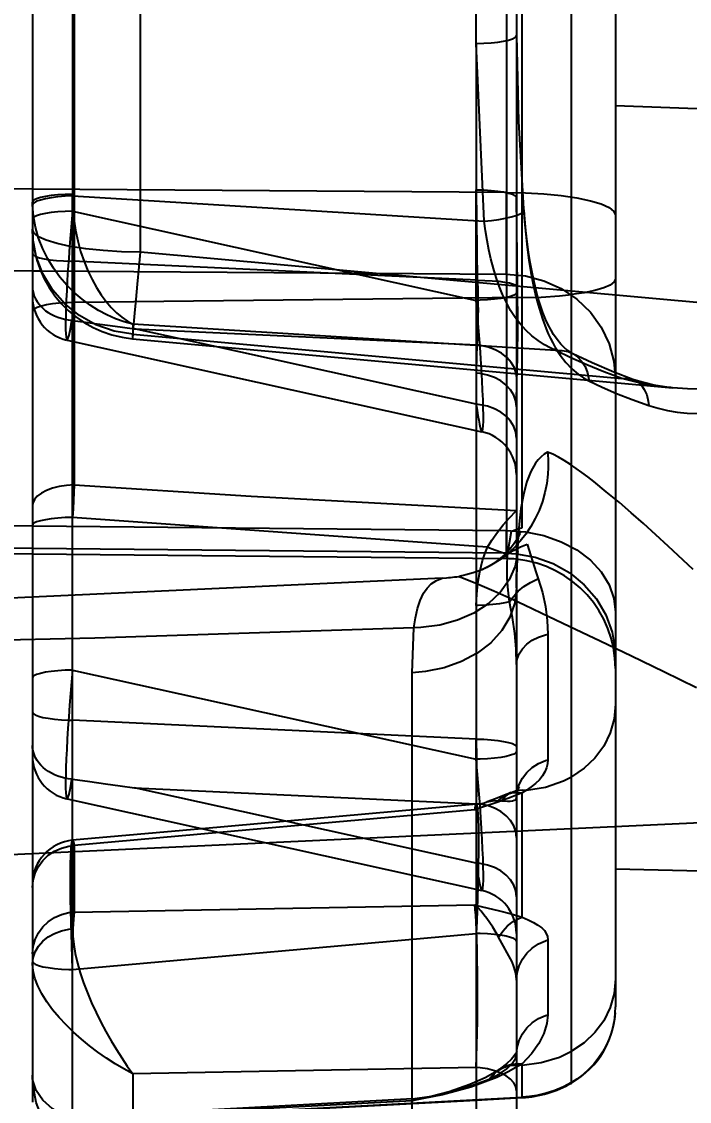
# Model space of a CAD drawing. Header units: millimetres. Extents: x 632 to 3922, y 1402 to 2001.
# Drawn here: x 3704.038 to 3707.085, y 1955.257 to 1960.187 of the extents above; entities that cross this region are included whole.
import ezdxf
from ezdxf.lldxf.tags import DXFTag

# ---------------------------------------------------------------- set-up
doc = ezdxf.new("R2010")
doc.units = ezdxf.units.MM
for name, color, linetype in [('7', 7, 'Continuous'), ('8', 8, 'Continuous'), ('DIM', 7, 'Continuous'), ('H1', 2, 'HIDDEN')]:
    doc.layers.add(name, color=color, linetype=linetype)
doc.styles.add('SY', font='romans.shx', dxfattribs={"width": 0.85, "height": 3, "bigfont": 'ghs.shx'})
tags = doc.linetypes.add('HIDDEN', pattern=[0.375, 0.25, -0.125]).pattern_tags.tags
tags[6:7] = [DXFTag(74, 4), DXFTag(75, 0), DXFTag(340, '0'), DXFTag(46, 1.0), DXFTag(50, 0.0), DXFTag(44, 0.0), DXFTag(45, 0.0)]
tags[4:5] = [DXFTag(74, 4), DXFTag(75, 0), DXFTag(340, '0'), DXFTag(46, 1.0), DXFTag(50, 0.0), DXFTag(44, 0.0), DXFTag(45, 0.0)]
doc.dimstyles.new('BaseStyle', dxfattribs={"dimtxt": 3, "dimasz": 2, "dimexe": 0.6, "dimexo": 0, "dimgap": 1, "dimtad": 1, "dimdsep": 46, "dimtxsty": 'SY', "dimcen": 0, "dimclrd": 3, "dimclre": 3, "dimclrt": 7, "dimaunit": 1, "dimazin": 0, "dimtfac": 1, "dimtmove": 0, "dimatfit": 3, "dimfxl": 1, "dimtolj": 1, "dimtzin": 0, "dimarcsym": 0})

# ---------------------------------------------------------------- blocks, each defined once
blk = doc.blocks.new('*D773')
at = {"layer": 'Defpoints', "color": 0}
for p in [(3690.8239, 1963.7284), (3669.8239, 1938.2284), (3736.3783, 1934.7284)]:
    blk.add_point(p, dxfattribs=at)
at = {"layer": 'DIM', "color": 3, "lineweight": -2}
for p, q in [((3673.8239, 1938.2284), (3664.8168, 1938.2284)), ((3677.8239, 1934.7284), (3673.8239, 1938.2284)), ((3736.3783, 1934.7284), (3677.8239, 1934.7284))]:
    blk.add_line(p, q, dxfattribs=at)
at = {"layer": 'DIM', "color": 7, "insert": (3666.8204, 1940.7284), "char_height": 3, "attachment_point": 5, "style": 'SY', "bg_fill": 3, "box_fill_scale": 1.1, "bg_fill_color": 256, "bg_fill_true_color": 13158600, "bg_fill_transparency": 0}
blk.add_mtext('\\A1;29', dxfattribs=at)
blk = doc.blocks.new('*D774')
at = {"layer": 'Defpoints', "color": 0}
for p in [(3690.8239, 1963.7284), (3669.8239, 1947.7284), (3751.5876, 1947.7284)]:
    blk.add_point(p, dxfattribs=at)
at = {"layer": 'DIM', "color": 3, "lineweight": -2}
blk.add_line((3751.5876, 1947.7284), (3665.0596, 1947.7284), dxfattribs=at)
at = {"layer": 'DIM', "color": 7, "insert": (3666.9418, 1950.2284), "char_height": 3, "attachment_point": 5, "style": 'SY', "bg_fill": 3, "box_fill_scale": 1.1, "bg_fill_color": 256, "bg_fill_true_color": 13158600, "bg_fill_transparency": 0}
blk.add_mtext('\\A1;16', dxfattribs=at)

msp = doc.modelspace()

# ---------------------------------------------------------------- linework, layer by layer
at = {"layer": '7'}
for p, q in [((3704.0875, 1964.9483), (3704.0875, 1959.2392)), ((3704.0875, 1959.2392), (3704.0875, 1959.1288)), ((3704.0875, 1958.9294), (3704.0875, 1958.9291)), ((3704.0875, 1958.9291), (3704.0875, 1957.56)), ((3704.245, 1958.733), (3706.1388, 1958.3147)), ((3704.5441, 1958.7393), (3707.0081, 1958.5156)), ((3706.2963, 1958.4282), (3706.2963, 1957.8208)), ((3695.1469, 1957.8448), (3704.0875, 1957.7566)), ((3705.9573, 1957.6468), (3703.2843, 1957.5226))]:
    msp.add_line(p, q, dxfattribs=at)
for points in [[(3704.0875, 1959.1288, 0), (3704.0875, 1959.0874, 0), (3704.0875, 1959.0479, 0), (3704.0875, 1959.0111, 0), (3704.0875, 1958.9778, 0)], [(3704.0875, 1958.9778, 0), (3704.0876, 1958.9734, 0), (3704.088, 1958.9663, 0), (3704.0889, 1958.9591, 0), (3704.0916, 1958.9465, 0), (3704.0957, 1958.934, 0), (3704.1012, 1958.9215, 0), (3704.1081, 1958.9093, 0), (3704.116, 1958.8981, 0), (3704.1251, 1958.8873, 0), (3704.1357, 1958.8769, 0), (3704.1474, 1958.8672, 0), (3704.1597, 1958.8586, 0), (3704.1729, 1958.8508, 0), (3704.1873, 1958.8437, 0), (3704.2025, 1958.8375, 0), (3704.2178, 1958.8325, 0), (3704.2336, 1958.8285, 0), (3704.2502, 1958.8255, 0), (3704.2673, 1958.8235, 0)], [(3704.0875, 1958.9778, 0), (3704.0875, 1958.9558, 0), (3704.0875, 1958.94, 0), (3704.0875, 1958.9311, 0), (3704.0875, 1958.9294, 0)], [(3704.2673, 1958.8235, 0), (3704.2688, 1958.8234, 0), (3704.2704, 1958.8232, 0)], [(3704.2704, 1958.8232, 0), (3704.319, 1958.8164, 0)], [(3706.2963, 1958.4282, 0), (3706.2983, 1958.5605, 0)], [(3706.4384, 1958.2217, 0), (3706.4392, 1958.2134, 0), (3706.441, 1958.1828, 0), (3706.4411, 1958.1521, 0), (3706.4395, 1958.1214, 0), (3706.4344, 1958.079, 0), (3706.426, 1958.037, 0), (3706.4144, 1957.9958, 0), (3706.3997, 1957.9558, 0), (3706.3823, 1957.918, 0), (3706.362, 1957.8816, 0), (3706.339, 1957.847, 0), (3706.3135, 1957.8146, 0), (3706.2859, 1957.7849, 0), (3706.256, 1957.7575, 0), (3706.2242, 1957.7329, 0), (3706.1907, 1957.7112, 0), (3706.1608, 1957.6951, 0), (3706.1389, 1957.6849, 0)], [(3706.315, 1957.8594, 0), (3706.3147, 1957.8584, 0), (3706.3136, 1957.8551, 0), (3706.3112, 1957.8491, 0), (3706.3081, 1957.8421, 0), (3706.3037, 1957.833, 0), (3706.2952, 1957.8178, 0), (3706.2831, 1957.7996, 0), (3706.2665, 1957.7782, 0), (3706.2439, 1957.7543, 0), (3706.2145, 1957.7291, 0), (3706.1783, 1957.7047, 0), (3706.1449, 1957.6875, 0)], [(3705.9573, 1957.6468, 0), (3705.9762, 1957.6479, 0), (3705.9857, 1957.6487, 0), (3705.9951, 1957.6495, 0), (3706.0047, 1957.6505, 0), (3706.0142, 1957.6516, 0), (3706.0237, 1957.6529, 0), (3706.033, 1957.6543, 0)], [(3706.1389, 1957.6849, 0), (3706.1299, 1957.6812, 0), (3706.0981, 1957.6698, 0), (3706.0658, 1957.6608, 0), (3706.033, 1957.6543, 0)], [(3706.1449, 1957.6875, 0), (3706.139, 1957.6849, 0)]]:
    msp.add_polyline3d(points, dxfattribs=at)
for centre, radius, start, end in [((3704.5895, 1959.2392), 0.502, 180, 264.8131), ((3704.2883, 1958.9291), 0.2008, 180, 257.538), ((3706.0955, 1958.1187), 0.2008, 0, 77.5595)]:
    msp.add_arc(centre, radius, start, end, dxfattribs=at)
at = {"layer": '8'}
for p, q in [((3704.5807, 1959.1349), (3704.5807, 1964.8439)), ((3704.0875, 1959.4221), (3695.1475, 1959.4824)), ((3707.3598, 1958.8826), (3704.5807, 1959.1349)), ((3695.1475, 1959.1093), (3704.0875, 1959.049)), ((3704.2708, 1957.5685), (3704.2708, 1958.7273)), ((3706.113, 1958.44), (3704.907, 1958.7063)), ((3706.113, 1958.5821), (3706.113, 1958.44)), ((3706.113, 1958.3204), (3706.113, 1957.6844)), ((3704.0875, 1957.7812), (3695.1475, 1957.8693)), ((3707.4658, 1956.5451), (3703.2843, 1956.3508))]:
    msp.add_line(p, q, dxfattribs=at)
for points in [[(3704.5807, 1959.1349, 0), (3704.4937, 1959.1368, 0), (3704.4096, 1959.1418, 0), (3704.3309, 1959.1498, 0), (3704.2601, 1959.1605, 0), (3704.1994, 1959.1735, 0), (3704.1504, 1959.1886, 0), (3704.1148, 1959.2053, 0), (3704.0937, 1959.2229, 0), (3704.0875, 1959.2392, 0)], [(3704.0875, 1959.1288, 0), (3704.0905, 1959.1226, 0), (3704.0996, 1959.1165, 0), (3704.1031, 1959.1149, 0)], [(3704.5441, 1958.7393, 0), (3704.5449, 1958.7469, 0), (3704.5471, 1958.7694, 0), (3704.5505, 1958.8062, 0), (3704.5552, 1958.8562, 0), (3704.5609, 1958.9178, 0), (3704.5674, 1958.9892, 0), (3704.5746, 1959.0682, 0), (3704.5807, 1959.1349, 0)], [(3704.2704, 1958.8232, 0), (3704.27, 1958.852, 0)], [(3704.245, 1958.733, 0), (3704.2493, 1958.7383, 0), (3704.2546, 1958.7555, 0), (3704.2606, 1958.7842, 0), (3704.2673, 1958.8235, 0)], [(3706.113, 1958.5969, 0), (3706.113, 1958.5821, 0)], [(3706.2963, 1958.4282, 0), (3706.2932, 1958.455, 0), (3706.2842, 1958.481, 0), (3706.2694, 1958.5055, 0), (3706.2493, 1958.5275, 0), (3706.2246, 1958.5466, 0), (3706.1959, 1958.562, 0), (3706.1642, 1958.5734, 0), (3706.1304, 1958.5804, 0), (3706.113, 1958.5821, 0)], [(3706.2983, 1958.5605, 0), (3706.2956, 1958.5803, 0)], [(3706.2983, 1958.5605, 0), (3706.2984, 1958.5624, 0), (3706.2989, 1958.5796, 0)], [(3706.6263, 1958.5503, 0), (3706.6266, 1958.5465, 0)], [(3706.6266, 1958.5465, 0), (3706.6876, 1958.518, 0), (3706.7534, 1958.4899, 0), (3706.8244, 1958.4621, 0), (3706.9, 1958.435, 0)], [(3706.8647, 1958.5286, 0), (3706.8794, 1958.508, 0), (3706.8905, 1958.4831, 0), (3706.8976, 1958.4545, 0), (3706.9, 1958.435, 0)], [(3707.1795, 1958.5091, 0), (3707.077, 1958.5109, 0), (3707.008, 1958.5156, 0)], [(3706.2963, 1958.286, 0), (3706.2932, 1958.3128, 0), (3706.2842, 1958.3389, 0), (3706.2694, 1958.3633, 0), (3706.2493, 1958.3854, 0), (3706.2246, 1958.4044, 0), (3706.1959, 1958.4199, 0), (3706.1642, 1958.4312, 0), (3706.1304, 1958.4382, 0), (3706.113, 1958.44, 0)], [(3706.113, 1958.44, 0), (3706.1168, 1958.4128, 0), (3706.1206, 1958.3885, 0), (3706.1242, 1958.3672, 0), (3706.1276, 1958.3493, 0), (3706.1308, 1958.3348, 0), (3706.1337, 1958.3241, 0), (3706.1364, 1958.3173, 0), (3706.1388, 1958.3147, 0)], [(3706.9, 1958.435, 0), (3706.9424, 1958.4219, 0), (3706.9857, 1958.4117, 0), (3707.0302, 1958.404, 0), (3707.0753, 1958.3988, 0), (3707.1694, 1958.3957, 0)], [(3706.4384, 1958.2217, 0), (3706.4228, 1958.2119, 0), (3706.4084, 1958.2002, 0), (3706.3951, 1958.1864, 0), (3706.3829, 1958.1706, 0), (3706.3612, 1958.1326, 0), (3706.3434, 1958.0868, 0), (3706.342, 1958.0824, 0), (3706.3277, 1958.0267, 0), (3706.3167, 1957.9636, 0), (3706.3085, 1957.8924, 0), (3706.3039, 1957.8345, 0)], [(3707.1025, 1957.6856, 0), (3706.989, 1957.7923, 0), (3706.932, 1957.8447, 0), (3706.8758, 1957.8953, 0), (3706.8201, 1957.9444, 0), (3706.766, 1957.9911, 0), (3706.7064, 1958.041, 0), (3706.6492, 1958.0869, 0), (3706.6213, 1958.1085, 0), (3706.5943, 1958.1287, 0), (3706.5681, 1958.1475, 0), (3706.543, 1958.1646, 0), (3706.5144, 1958.1829, 0), (3706.4874, 1958.1987, 0), (3706.462, 1958.2117, 0), (3706.4384, 1958.2217, 0)], [(3706.033, 1957.6543, 0), (3706.0426, 1957.6508, 0), (3706.0847, 1957.6346, 0), (3706.1295, 1957.6161, 0), (3706.1932, 1957.5883, 0), (3706.2611, 1957.5574, 0), (3706.3331, 1957.5238, 0), (3706.4083, 1957.4883, 0), (3706.54, 1957.4255, 0), (3706.6777, 1957.3597, 0), (3706.8213, 1957.291, 0), (3706.9681, 1957.2204, 0), (3707.1181, 1957.1472, 0)]]:
    msp.add_polyline3d(points, dxfattribs=at)
at = {"layer": 'H1'}
for p, q in [((3706.113, 1960.0876), (3706.113, 1968.1971)), ((3706.2963, 1968.233), (3706.2963, 1960.1235)), ((3704.2708, 1968.0573), (3704.2708, 1959.3993)), ((3706.7481, 1962.8946), (3706.7481, 1959.0132)), ((3704.2778, 1962.8467), (3704.2778, 1958.9047)), ((3706.5473, 1958.9409), (3706.5473, 1962.8223)), ((3706.2505, 1962.8098), (3706.2505, 1959.4075)), ((3706.3226, 1959.4371), (3706.3226, 1962.8085)), ((3706.2963, 1960.1235), (3706.2963, 1959.384)), ((3706.113, 1960.0876), (3706.113, 1959.4199)), ((3706.7481, 1959.8047), (3736.3783, 1958.6507)), ((3706.2505, 1959.4075), (3704.0875, 1959.4221)), ((3706.113, 1958.9146), (3706.113, 1959.4199)), ((3706.3226, 1958.927), (3706.3226, 1959.4371)), ((3704.2708, 1959.0929), (3704.2708, 1959.3993)), ((3704.2709, 1959.3917), (3706.1486, 1959.2758)), ((3706.2505, 1959.0345), (3706.2505, 1959.4075)), ((3706.2963, 1959.384), (3706.2963, 1958.9505)), ((3704.2708, 1959.3215), (3706.113, 1958.9146)), ((3706.1176, 1959.0061), (3704.2708, 1959.0929)), ((3704.2708, 1958.8514), (3704.2708, 1959.0929)), ((3704.0875, 1959.049), (3704.125, 1959.0488)), ((3704.125, 1959.0488), (3706.2505, 1959.0345)), ((3706.2505, 1959.0345), (3706.2505, 1958.5844)), ((3706.7481, 1959.0132), (3706.7481, 1957.0705)), ((3706.3226, 1958.927), (3704.2778, 1958.9047)), ((3706.3226, 1957.8765), (3706.3226, 1958.927)), ((3706.5473, 1956.7398), (3706.5473, 1958.9409)), ((3704.2778, 1958.9047), (3704.2778, 1958.072)), ((3706.113, 1958.9146), (3706.113, 1958.5969)), ((3704.2708, 1958.7273), (3704.2708, 1958.8514)), ((3704.5457, 1958.8052), (3704.5457, 1958.7595)), ((3706.4763, 1958.6861), (3704.5457, 1958.8052)), ((3704.5531, 1958.7845), (3706.1152, 1958.7111)), ((3704.907, 1958.7063), (3704.5531, 1958.7845)), ((3704.5457, 1958.7595), (3706.777, 1958.557)), ((3706.113, 1958.5969), (3706.113, 1958.5821)), ((3706.2505, 1958.5844), (3706.2505, 1958.2463)), ((3706.113, 1958.44), (3706.113, 1958.3204)), ((3706.2505, 1958.2463), (3706.2505, 1957.7599)), ((3695.1475, 1957.9737), (3704.0875, 1957.8856)), ((3704.0875, 1957.8856), (3706.2505, 1957.8643)), ((3706.2963, 1957.8208), (3706.2963, 1957.6)), ((3706.2505, 1957.7599), (3704.0875, 1957.7812)), ((3704.0875, 1957.7566), (3706.251, 1957.7353)), ((3706.113, 1957.6844), (3706.113, 1956.9114)), ((3706.2963, 1957.6), (3706.2963, 1953.6397)), ((3704.0875, 1957.56), (3704.0875, 1957.0339)), ((3704.2708, 1956.998), (3704.2708, 1957.5685)), ((3706.4397, 1957.3903), (3706.4397, 1956.8165)), ((3704.2708, 1957.2266), (3706.113, 1956.8197)), ((3705.8206, 1953.2538), (3705.8206, 1957.2142)), ((3706.7481, 1957.0705), (3706.7481, 1955.8167)), ((3706.113, 1956.9114), (3704.2708, 1956.998)), ((3704.2708, 1956.6324), (3704.2708, 1956.998)), ((3706.113, 1956.8197), (3706.113, 1956.9114)), ((3704.0875, 1956.8345), (3704.0875, 1956.8342)), ((3704.0875, 1956.8342), (3704.0875, 1955.2542)), ((3706.113, 1956.8197), (3706.113, 1956.6163)), ((3706.5473, 1955.4859), (3706.5473, 1956.7398)), ((3704.5531, 1956.6896), (3706.113, 1956.6163)), ((3706.113, 1956.3451), (3704.5531, 1956.6896)), ((3706.3226, 1956.0987), (3706.3226, 1956.6658)), ((3704.245, 1956.6381), (3706.1388, 1956.2198)), ((3704.2708, 1955.2183), (3704.2708, 1956.6324)), ((3706.1133, 1956.6139), (3704.861, 1956.5021)), ((3706.113, 1956.6163), (3706.113, 1956.3451)), ((3706.106, 1956.5884), (3704.9412, 1956.4843)), ((3704.861, 1956.5021), (3704.2704, 1956.4493)), ((3704.9412, 1956.4843), (3704.2778, 1956.4251)), ((3704.2778, 1956.4251), (3704.2778, 1956.1216)), ((3706.113, 1956.3451), (3706.113, 1956.2255)), ((3736.3783, 1955.6259), (3706.7481, 1956.3172)), ((3706.113, 1956.2255), (3706.113, 1954.8165)), ((3704.2778, 1956.1216), (3706.106, 1956.1543)), ((3704.2708, 1955.8595), (3706.113, 1956.024)), ((3706.4397, 1955.9942), (3706.4397, 1955.653)), ((3706.7481, 1955.8167), (3706.7481, 1955.6887)), ((3706.5473, 1955.3409), (3706.5473, 1955.4859)), ((3706.3226, 1955.4226), (3706.3226, 1955.4291)), ((3706.113, 1955.4114), (3704.5457, 1955.3834)), ((3704.5457, 1955.3834), (3704.5457, 1955.11)), ((3706.3226, 1955.4226), (3706.3121, 1955.4221)), ((3706.3226, 1955.2744), (3706.3226, 1955.4226)), ((3704.5457, 1955.1812), (3706.113, 1955.2634)), ((3706.113, 1955.2634), (3706.3226, 1955.2744))]:
    msp.add_line(p, q, dxfattribs=at)
for points in [[(3706.113, 1960.0876, 0), (3706.1475, 1960.0887, 0), (3706.1804, 1960.0908, 0), (3706.2107, 1960.0939, 0), (3706.2375, 1960.098, 0), (3706.26, 1960.1028, 0), (3706.2775, 1960.1082, 0), (3706.2894, 1960.1141, 0), (3706.2955, 1960.1203, 0), (3706.2963, 1960.1235, 0)], [(3706.2963, 1960.1235, 0), (3706.3055, 1959.7319, 0), (3706.3287, 1959.3322, 0)], [(3706.1486, 1959.2758, 0), (3706.113, 1960.0876, 0)], [(3706.113, 1959.4199, 0), (3706.1475, 1959.4188, 0), (3706.1804, 1959.4167, 0), (3706.2107, 1959.4135, 0), (3706.2375, 1959.4095, 0), (3706.26, 1959.4047, 0), (3706.2775, 1959.3993, 0), (3706.2894, 1959.3933, 0), (3706.2955, 1959.3872, 0), (3706.2963, 1959.384, 0)], [(3706.113, 1959.4199, 0), (3706.1176, 1959.0061, 0)], [(3704.2708, 1959.3993, 0), (3704.2363, 1959.3982, 0), (3704.2034, 1959.396, 0), (3704.1731, 1959.3929, 0), (3704.1463, 1959.3889, 0), (3704.1238, 1959.3841, 0), (3704.1063, 1959.3786, 0), (3704.0943, 1959.3727, 0), (3704.0883, 1959.3665, 0), (3704.0875, 1959.3634, 0)], [(3704.2709, 1959.3917, 0), (3704.2364, 1959.3897, 0), (3704.2035, 1959.3867, 0), (3704.1732, 1959.3828, 0), (3704.1464, 1959.378, 0), (3704.124, 1959.3726, 0), (3704.1065, 1959.3667, 0), (3704.0945, 1959.3604, 0), (3704.0884, 1959.354, 0), (3704.0877, 1959.3509, 0)], [(3704.2708, 1959.3993, 0), (3704.2709, 1959.3917, 0)], [(3704.2709, 1959.3917, 0), (3704.2718, 1959.3395, 0), (3704.2761, 1959.2872, 0), (3704.2836, 1959.2357, 0), (3704.2941, 1959.1856, 0), (3704.3072, 1959.1375, 0), (3704.3227, 1959.0919, 0), (3704.3401, 1959.0491, 0), (3704.3592, 1959.0093, 0), (3704.3797, 1958.9727, 0), (3704.4013, 1958.9393, 0), (3704.4238, 1958.9091, 0), (3704.4472, 1958.8821, 0), (3704.4711, 1958.8582, 0), (3704.4956, 1958.8375, 0), (3704.5205, 1958.8198, 0), (3704.5457, 1958.8052, 0)], [(3706.2505, 1959.4075, 0), (3706.3376, 1959.4058, 0), (3706.4219, 1959.4009, 0), (3706.5009, 1959.3931, 0), (3706.5721, 1959.3825, 0), (3706.6334, 1959.3695, 0), (3706.683, 1959.3545, 0), (3706.7193, 1959.338, 0), (3706.7412, 1959.3204, 0), (3706.7481, 1959.3031, 0)], [(3706.2505, 1959.4075, 0), (3706.2508, 1959.3443, 0), (3706.251, 1959.284, 0), (3706.2511, 1959.2275, 0), (3706.2511, 1959.176, 0), (3706.2511, 1959.1301, 0), (3706.251, 1959.0909, 0), (3706.2508, 1959.0588, 0), (3706.2505, 1959.0345, 0)], [(3706.3005, 1958.9763, 0), (3706.2963, 1959.384, 0)], [(3704.0877, 1959.3509, 0), (3704.0875, 1959.3634, 0)], [(3704.2708, 1959.3215, 0), (3704.2363, 1959.3204, 0), (3704.2034, 1959.3183, 0), (3704.1731, 1959.3152, 0), (3704.1463, 1959.3111, 0), (3704.1238, 1959.3063, 0), (3704.1063, 1959.3009, 0), (3704.0943, 1959.295, 0), (3704.0883, 1959.2888, 0), (3704.0875, 1959.2856, 0)], [(3704.5457, 1958.8052, 0), (3704.5057, 1958.8165, 0), (3704.466, 1958.8309, 0), (3704.4268, 1958.8483, 0), (3704.3883, 1958.8689, 0), (3704.3505, 1958.8928, 0), (3704.3138, 1958.9198, 0), (3704.2784, 1958.9502, 0), (3704.2447, 1958.9838, 0), (3704.2129, 1959.0208, 0), (3704.1836, 1959.0609, 0), (3704.1572, 1959.1041, 0), (3704.1343, 1959.15, 0), (3704.1155, 1959.1982, 0), (3704.1011, 1959.2482, 0), (3704.0917, 1959.2994, 0), (3704.0877, 1959.3509, 0)], [(3704.2708, 1959.3215, 0), (3704.2659, 1959.2681, 0), (3704.2613, 1959.2143, 0), (3704.257, 1959.1606, 0), (3704.253, 1959.1076, 0), (3704.2495, 1959.0561, 0), (3704.2463, 1959.0065, 0), (3704.2437, 1958.9594, 0), (3704.2416, 1958.9156, 0), (3704.24, 1958.8754, 0), (3704.239, 1958.8395, 0), (3704.2385, 1958.8082, 0), (3704.2387, 1958.782, 0), (3704.2394, 1958.7612, 0), (3704.2407, 1958.746, 0), (3704.2426, 1958.7366, 0), (3704.245, 1958.733, 0)], [(3706.1486, 1959.2758, 0), (3706.183, 1959.2795, 0), (3706.2158, 1959.2841, 0), (3706.246, 1959.2895, 0), (3706.2727, 1959.2956, 0), (3706.2952, 1959.3022, 0), (3706.3126, 1959.3091, 0), (3706.3245, 1959.3161, 0), (3706.3306, 1959.323, 0), (3706.3313, 1959.3267, 0)], [(3706.3287, 1959.3322, 0), (3706.3331, 1959.2748, 0), (3706.3385, 1959.2165, 0), (3706.3452, 1959.1569, 0), (3706.3533, 1959.097, 0), (3706.3623, 1959.0414, 0), (3706.3728, 1958.9864, 0), (3706.3852, 1958.9316, 0), (3706.3921, 1958.9048, 0), (3706.3995, 1958.8784, 0), (3706.4149, 1958.8304, 0), (3706.4321, 1958.7846, 0), (3706.4416, 1958.7623, 0), (3706.4516, 1958.7407, 0), (3706.4622, 1958.7199, 0), (3706.4733, 1958.7, 0), (3706.4963, 1958.6637, 0), (3706.5213, 1958.6311, 0), (3706.5486, 1958.6019, 0), (3706.5778, 1958.5769, 0), (3706.6017, 1958.5603, 0), (3706.6266, 1958.5465, 0)], [(3706.3313, 1959.3267, 0), (3706.3287, 1959.3322, 0)], [(3706.5512, 1958.6726, 0), (3706.5493, 1958.6735, 0), (3706.5295, 1958.6862, 0), (3706.5133, 1958.6997, 0), (3706.4982, 1958.715, 0), (3706.4817, 1958.7351, 0), (3706.4659, 1958.7581, 0), (3706.454, 1958.7781, 0), (3706.4414, 1958.8024, 0), (3706.4293, 1958.8286, 0), (3706.4172, 1958.8586, 0), (3706.4055, 1958.8917, 0), (3706.3956, 1958.9236, 0), (3706.3857, 1958.9597, 0), (3706.3764, 1958.9987, 0), (3706.3674, 1959.0415, 0), (3706.3592, 1959.0869, 0), (3706.3519, 1959.1339, 0), (3706.3455, 1959.1819, 0), (3706.3397, 1959.2328, 0), (3706.3347, 1959.2853, 0), (3706.3313, 1959.3267, 0)], [(3706.4763, 1958.6861, 0), (3706.45, 1958.6978, 0), (3706.4245, 1958.7114, 0), (3706.3948, 1958.7305, 0), (3706.3663, 1958.7527, 0), (3706.3388, 1958.7785, 0), (3706.3128, 1958.8075, 0), (3706.2906, 1958.8368, 0), (3706.2698, 1958.8689, 0), (3706.2504, 1958.9041, 0), (3706.2325, 1958.9419, 0), (3706.2173, 1958.9794, 0), (3706.2036, 1959.0189, 0), (3706.191, 1959.0606, 0), (3706.1799, 1959.1037, 0), (3706.1706, 1959.1457, 0), (3706.1623, 1959.1884, 0), (3706.155, 1959.2321, 0), (3706.1486, 1959.2758, 0)], [(3704.5457, 1958.7595, 0), (3704.4596, 1958.7741, 0), (3704.3773, 1958.8028, 0), (3704.3016, 1958.8448, 0), (3704.2345, 1958.8987, 0), (3704.1783, 1958.963, 0), (3704.1345, 1959.0357, 0), (3704.1046, 1959.1146, 0), (3704.0894, 1959.1973, 0), (3704.0875, 1959.2392, 0)], [(3704.1031, 1959.1149, 0), (3704.1194, 1959.1093, 0), (3704.1409, 1959.1044, 0), (3704.1668, 1959.1001, 0), (3704.1964, 1959.0968, 0), (3704.2288, 1959.0944, 0), (3704.263, 1959.0931, 0), (3704.2708, 1959.0929, 0)], [(3704.27, 1958.852, 0), (3704.2697, 1958.9057, 0), (3704.2697, 1958.9645, 0), (3704.2701, 1959.0273, 0), (3704.2708, 1959.0929, 0)], [(3706.2505, 1959.0345, 0), (3706.3376, 1959.0265, 0), (3706.4219, 1959.0042, 0), (3706.5009, 1958.9684, 0), (3706.5721, 1958.9201, 0), (3706.6334, 1958.8607, 0), (3706.683, 1958.7921, 0), (3706.7193, 1958.7164, 0), (3706.7412, 1958.6358, 0), (3706.7481, 1958.557, 0)], [(3706.1176, 1959.0061, 0), (3706.1178, 1959.002, 0), (3706.1193, 1958.9617, 0), (3706.1202, 1958.9223, 0), (3706.1206, 1958.8959, 0), (3706.1208, 1958.8702, 0), (3706.1206, 1958.8452, 0), (3706.1202, 1958.8206, 0), (3706.1196, 1958.7968, 0), (3706.1187, 1958.7741, 0), (3706.1176, 1958.7519, 0), (3706.1165, 1958.7308, 0), (3706.1152, 1958.7111, 0)], [(3706.1176, 1959.0061, 0), (3706.1521, 1959.0057, 0), (3706.185, 1959.0042, 0), (3706.2153, 1959.0017, 0), (3706.2421, 1958.9982, 0), (3706.2646, 1958.9938, 0), (3706.2821, 1958.9888, 0), (3706.2941, 1958.9832, 0), (3706.3001, 1958.9772, 0), (3706.3005, 1958.9763, 0)], [(3706.2989, 1958.5796, 0), (3706.2996, 1958.6043, 0), (3706.3007, 1958.6497, 0), (3706.3016, 1958.6991, 0), (3706.3022, 1958.7516, 0), (3706.3024, 1958.8043, 0), (3706.3021, 1958.8593, 0), (3706.3015, 1958.9169, 0), (3706.3005, 1958.9763, 0)], [(3706.7481, 1959.0132, 0), (3706.742, 1958.9987, 0), (3706.7239, 1958.9846, 0), (3706.6943, 1958.9714, 0), (3706.6541, 1958.9595, 0), (3706.6046, 1958.9492, 0), (3706.5473, 1958.9409, 0)], [(3706.2963, 1958.9505, 0), (3706.2932, 1958.9443, 0), (3706.2842, 1958.9382, 0), (3706.2694, 1958.9325, 0), (3706.2493, 1958.9274, 0), (3706.2246, 1958.9229, 0), (3706.1959, 1958.9193, 0), (3706.1642, 1958.9167, 0), (3706.1304, 1958.915, 0), (3706.113, 1958.9146, 0)], [(3706.2963, 1958.9505, 0), (3706.2963, 1958.8579, 0), (3706.2963, 1958.7643, 0), (3706.2963, 1958.6712, 0), (3706.2963, 1958.5802, 0)], [(3706.3226, 1958.927, 0), (3706.4092, 1958.9296, 0), (3706.4924, 1958.9352, 0), (3706.5473, 1958.9409, 0)], [(3704.2778, 1958.9047, 0), (3704.2431, 1958.9037, 0), (3704.2098, 1958.9015, 0), (3704.1789, 1958.8981, 0), (3704.1513, 1958.8936, 0), (3704.1279, 1958.8882, 0), (3704.1094, 1958.882, 0), (3704.0963, 1958.8753, 0), (3704.089, 1958.8681, 0), (3704.0875, 1958.8631, 0)], [(3706.1388, 1958.3147, 0), (3706.1412, 1958.3173, 0), (3706.1431, 1958.3261, 0), (3706.1444, 1958.3413, 0), (3706.1451, 1958.3626, 0), (3706.1452, 1958.39, 0), (3706.1447, 1958.4229, 0), (3706.1436, 1958.4608, 0), (3706.1419, 1958.503, 0), (3706.1396, 1958.549, 0), (3706.1369, 1958.5979, 0), (3706.1337, 1958.649, 0), (3706.1301, 1958.7015, 0), (3706.1262, 1958.755, 0), (3706.122, 1958.8087, 0), (3706.1176, 1958.862, 0), (3706.113, 1958.9146, 0)], [(3704.319, 1958.8164, 0), (3704.3826, 1958.8076, 0), (3704.4417, 1958.7995, 0), (3704.4981, 1958.7919, 0), (3704.5531, 1958.7845, 0)], [(3704.5457, 1958.7595, 0), (3704.5443, 1958.7424, 0), (3704.5441, 1958.7393, 0)], [(3706.1152, 1958.7111, 0), (3706.113, 1958.5969, 0)], [(3706.2956, 1958.5803, 0), (3706.2868, 1958.6065, 0), (3706.2722, 1958.6312, 0), (3706.2524, 1958.6537, 0), (3706.2278, 1958.6733, 0), (3706.1992, 1958.6893, 0), (3706.1676, 1958.7013, 0), (3706.1339, 1958.7089, 0), (3706.1152, 1958.7111, 0)], [(3706.4763, 1958.6861, 0), (3706.5051, 1958.6862, 0), (3706.5325, 1958.6804, 0), (3706.5513, 1958.6725, 0)], [(3706.777, 1958.557, 0), (3706.6951, 1958.5879, 0), (3706.6176, 1958.6197, 0), (3706.5445, 1958.6525, 0), (3706.4763, 1958.6861, 0)], [(3706.828, 1958.5539, 0), (3706.7413, 1958.5867, 0), (3706.6416, 1958.6289, 0), (3706.5542, 1958.671, 0), (3706.5511, 1958.6726, 0)], [(3706.5513, 1958.6725, 0), (3706.5743, 1958.6571, 0), (3706.5938, 1958.6368, 0), (3706.6092, 1958.6121, 0), (3706.6201, 1958.5839, 0), (3706.626, 1958.5529, 0), (3706.6263, 1958.5503, 0)], [(3706.2963, 1958.5802, 0), (3706.2963, 1958.5019, 0), (3706.2963, 1958.4279, 0)], [(3706.777, 1958.557, 0), (3706.8011, 1958.559, 0), (3706.8239, 1958.5552, 0), (3706.8281, 1958.5538, 0)], [(3707.008, 1958.5156, 0), (3706.9759, 1958.5189, 0), (3706.8752, 1958.5339, 0), (3706.777, 1958.557, 0)], [(3706.9915, 1958.5172, 0), (3706.9236, 1958.5276, 0), (3706.8538, 1958.5452, 0), (3706.8278, 1958.5539, 0)], [(3706.8281, 1958.5538, 0), (3706.8484, 1958.5431, 0), (3706.8647, 1958.5286, 0)], [(3707.0013, 1958.5162, 0), (3706.9915, 1958.5172, 0)], [(3704.2778, 1958.072, 0), (3704.2431, 1958.0697, 0), (3704.2098, 1958.0646, 0), (3704.1789, 1958.0568, 0), (3704.1513, 1958.0466, 0), (3704.1279, 1958.0343, 0), (3704.1094, 1958.0203, 0), (3704.0963, 1958.0049, 0), (3704.089, 1957.9887, 0), (3704.0875, 1957.9771, 0)], [(3704.2778, 1958.072, 0), (3704.2759, 1958.0371, 0), (3704.2742, 1958.0008, 0), (3704.2724, 1957.9627, 0), (3704.2708, 1957.9236, 0)], [(3704.2778, 1958.072, 0), (3705.0849, 1958.0207, 0), (3706.2963, 1957.9552, 0)], [(3706.1637, 1957.7872, 0), (3706.184, 1957.82, 0), (3706.2093, 1957.8555, 0), (3706.2362, 1957.8891, 0), (3706.2647, 1957.9217, 0), (3706.2938, 1957.9526, 0), (3706.2963, 1957.9552, 0)], [(3704.2708, 1957.9236, 0), (3704.2363, 1957.9225, 0), (3704.2034, 1957.9203, 0), (3704.1731, 1957.9172, 0), (3704.1463, 1957.9132, 0), (3704.1238, 1957.9084, 0), (3704.1063, 1957.9029, 0), (3704.0943, 1957.897, 0), (3704.0883, 1957.8908, 0), (3704.0875, 1957.8877, 0)], [(3706.1637, 1957.7872, 0), (3704.2708, 1957.9236, 0)], [(3706.251, 1957.7353, 0), (3706.2511, 1957.7374, 0), (3706.2511, 1957.7437, 0), (3706.2511, 1957.7542, 0), (3706.2511, 1957.7687, 0), (3706.251, 1957.7871, 0), (3706.2509, 1957.8093, 0), (3706.2507, 1957.8351, 0), (3706.2505, 1957.8643, 0)], [(3706.2505, 1957.8643, 0), (3706.3376, 1957.858, 0), (3706.4219, 1957.8406, 0), (3706.5009, 1957.8126, 0), (3706.5721, 1957.7749, 0), (3706.6334, 1957.7285, 0), (3706.683, 1957.6749, 0), (3706.7193, 1957.6157, 0), (3706.7412, 1957.5528, 0), (3706.7481, 1957.4912, 0)], [(3706.2549, 1957.7542, 0), (3706.2638, 1957.808, 0), (3706.2742, 1957.8605, 0)], [(3706.2742, 1957.8605, 0), (3706.3072, 1957.8722, 0), (3706.3226, 1957.8765, 0)], [(3706.2549, 1957.7542, 0), (3706.2834, 1957.773, 0), (3706.3144, 1957.7891, 0), (3706.3444, 1957.8012, 0)], [(3706.3027, 1957.8146, 0), (3706.2976, 1957.6953, 0)], [(3706.3039, 1957.8345, 0), (3706.3027, 1957.8146, 0)], [(3706.3444, 1957.8012, 0), (3706.386, 1957.67, 0), (3706.3951, 1957.6433, 0)], [(3706.3029, 1957.7676, 0), (3706.2902, 1957.7015, 0), (3706.2627, 1957.6385, 0), (3706.2213, 1957.5807, 0), (3706.167, 1957.5296, 0), (3706.1018, 1957.487, 0), (3706.0274, 1957.454, 0), (3705.9461, 1957.4317, 0), (3705.8605, 1957.4207, 0), (3705.8286, 1957.4197, 0)], [(3706.113, 1957.5212, 0), (3706.1148, 1957.5725, 0), (3706.12, 1957.6238, 0), (3706.129, 1957.6754, 0), (3706.142, 1957.7265, 0), (3706.1519, 1957.7571, 0), (3706.1637, 1957.7872, 0)], [(3706.2549, 1957.7542, 0), (3706.2273, 1957.7632, 0), (3706.1972, 1957.7741, 0), (3706.1656, 1957.7864, 0), (3706.1637, 1957.7872, 0)], [(3706.2505, 1957.7599, 0), (3706.2963, 1957.7575, 0)], [(3706.2651, 1957.5378, 0), (3706.2582, 1957.5911, 0), (3706.2544, 1957.645, 0), (3706.2533, 1957.6994, 0), (3706.2549, 1957.7542, 0)], [(3706.2963, 1957.7575, 0), (3706.3823, 1957.742, 0), (3706.4641, 1957.7125, 0), (3706.5393, 1957.67, 0), (3706.6056, 1957.6157, 0), (3706.661, 1957.5512, 0), (3706.7038, 1957.4786, 0), (3706.7326, 1957.4001, 0), (3706.7467, 1957.3179, 0), (3706.7481, 1957.2825, 0)], [(3706.2985, 1957.6949, 0), (3706.3028, 1957.7669, 0)], [(3706.2976, 1957.6953, 0), (3706.2967, 1957.6521, 0)], [(3706.2969, 1957.6514, 0), (3706.298, 1957.6827, 0), (3706.2985, 1957.6949, 0)], [(3705.8286, 1957.4197, 0), (3705.835, 1957.4657, 0), (3705.844, 1957.5073, 0), (3705.8561, 1957.5448, 0), (3705.8718, 1957.5772, 0), (3705.8882, 1957.6005, 0), (3705.9077, 1957.6199, 0), (3705.9307, 1957.6354, 0), (3705.9573, 1957.6468, 0)], [(3706.2967, 1957.6521, 0), (3706.2963, 1957.6, 0)], [(3706.2963, 1957.602, 0), (3706.2969, 1957.6514, 0)], [(3706.2963, 1957.6, 0), (3706.2887, 1957.5329, 0), (3706.266, 1957.4678, 0), (3706.229, 1957.4068, 0), (3706.1788, 1957.3516, 0), (3706.117, 1957.304, 0), (3706.0453, 1957.2654, 0), (3705.966, 1957.2369, 0), (3705.8815, 1957.2195, 0), (3705.8206, 1957.2142, 0)], [(3706.2651, 1957.5378, 0), (3706.2824, 1957.5626, 0), (3706.3045, 1957.5861, 0), (3706.3304, 1957.6075, 0), (3706.3596, 1957.6262, 0), (3706.391, 1957.6416, 0), (3706.3951, 1957.6433, 0)], [(3706.3951, 1957.6433, 0), (3706.4147, 1957.5801, 0), (3706.4285, 1957.517, 0), (3706.4369, 1957.4535, 0), (3706.4397, 1957.3903, 0)], [(3706.2651, 1957.5378, 0), (3706.2438, 1957.5329, 0), (3706.2181, 1957.5286, 0), (3706.1886, 1957.5252, 0), (3706.1563, 1957.5228, 0), (3706.1221, 1957.5214, 0), (3706.113, 1957.5212, 0)], [(3706.2963, 1957.2517, 0), (3706.2944, 1957.3228, 0), (3706.2886, 1957.3941, 0), (3706.2789, 1957.4659, 0), (3706.2651, 1957.5378, 0)], [(3705.8286, 1957.4197, 0), (3704.3727, 1957.3718, 0), (3703.2843, 1957.3486, 0)], [(3705.8206, 1957.2142, 0), (3705.8286, 1957.4197, 0)], [(3706.2963, 1957.2517, 0), (3706.2993, 1957.2768, 0), (3706.3084, 1957.3011, 0), (3706.3232, 1957.324, 0), (3706.3433, 1957.3446, 0), (3706.368, 1957.3625, 0), (3706.3967, 1957.3769, 0), (3706.4284, 1957.3876, 0), (3706.4397, 1957.3903, 0)], [(3704.2708, 1957.2266, 0), (3704.2363, 1957.2255, 0), (3704.2034, 1957.2234, 0), (3704.1731, 1957.2202, 0), (3704.1463, 1957.2162, 0), (3704.1238, 1957.2114, 0), (3704.1063, 1957.2059, 0), (3704.0943, 1957.2, 0), (3704.0883, 1957.1939, 0), (3704.0875, 1957.1907, 0)], [(3704.2708, 1957.2266, 0), (3704.2659, 1957.1732, 0), (3704.2613, 1957.1194, 0), (3704.257, 1957.0657, 0), (3704.253, 1957.0127, 0), (3704.2495, 1956.9611, 0), (3704.2463, 1956.9115, 0), (3704.2437, 1956.8645, 0), (3704.2416, 1956.8207, 0), (3704.24, 1956.7805, 0), (3704.239, 1956.7446, 0), (3704.2385, 1956.7133, 0), (3704.2387, 1956.6871, 0), (3704.2394, 1956.6663, 0), (3704.2407, 1956.6511, 0), (3704.2426, 1956.6417, 0), (3704.245, 1956.6381, 0)], [(3706.7481, 1957.0705, 0), (3706.742, 1957.0042, 0), (3706.7239, 1956.9399, 0), (3706.6943, 1956.8796, 0), (3706.6541, 1956.825, 0), (3706.6046, 1956.778, 0), (3706.5473, 1956.7398, 0)], [(3704.0875, 1957.0339, 0), (3704.0905, 1957.0277, 0), (3704.0996, 1957.0216, 0), (3704.1144, 1957.0159, 0), (3704.1345, 1957.0107, 0), (3704.1592, 1957.0063, 0), (3704.1879, 1957.0027, 0), (3704.2196, 1957, 0), (3704.2534, 1956.9984, 0), (3704.2708, 1956.998, 0)], [(3704.0875, 1957.0339, 0), (3704.0875, 1956.9925, 0), (3704.0875, 1956.953, 0), (3704.0875, 1956.9162, 0), (3704.0875, 1956.8829, 0)], [(3704.2704, 1956.7283, 0), (3704.2698, 1956.7864, 0), (3704.2697, 1956.8519, 0), (3704.27, 1956.923, 0), (3704.2708, 1956.998, 0)], [(3706.113, 1956.9114, 0), (3706.1475, 1956.9103, 0), (3706.1804, 1956.9082, 0), (3706.2107, 1956.905, 0), (3706.2375, 1956.901, 0), (3706.26, 1956.8962, 0), (3706.2775, 1956.8907, 0), (3706.2894, 1956.8848, 0), (3706.2955, 1956.8786, 0), (3706.2963, 1956.8755, 0)], [(3706.113, 1956.9114, 0), (3706.1138, 1956.8274, 0), (3706.1141, 1956.7486, 0), (3706.1138, 1956.6775, 0), (3706.113, 1956.6163, 0)], [(3704.2673, 1956.7286, 0), (3704.2508, 1956.7305, 0), (3704.2346, 1956.7334, 0), (3704.2183, 1956.7375, 0), (3704.2025, 1956.7426, 0), (3704.1878, 1956.7485, 0), (3704.1737, 1956.7555, 0), (3704.1601, 1956.7634, 0), (3704.1474, 1956.7723, 0), (3704.1361, 1956.7817, 0), (3704.1257, 1956.7918, 0), (3704.1163, 1956.8027, 0), (3704.1081, 1956.8144, 0), (3704.1014, 1956.8261, 0), (3704.0959, 1956.8383, 0), (3704.0917, 1956.8511, 0), (3704.0889, 1956.8642, 0), (3704.088, 1956.8714, 0), (3704.0876, 1956.8785, 0), (3704.0875, 1956.8829, 0)], [(3704.0875, 1956.8829, 0), (3704.0875, 1956.8609, 0), (3704.0875, 1956.8451, 0), (3704.0875, 1956.8362, 0), (3704.0875, 1956.8345, 0)], [(3706.2963, 1956.8556, 0), (3706.2932, 1956.8494, 0), (3706.2842, 1956.8433, 0), (3706.2694, 1956.8376, 0), (3706.2493, 1956.8325, 0), (3706.2246, 1956.828, 0), (3706.1959, 1956.8244, 0), (3706.1642, 1956.8218, 0), (3706.1304, 1956.8201, 0), (3706.113, 1956.8197, 0)], [(3706.1388, 1956.2198, 0), (3706.1412, 1956.2224, 0), (3706.1431, 1956.2312, 0), (3706.1444, 1956.2463, 0), (3706.1451, 1956.2677, 0), (3706.1452, 1956.2951, 0), (3706.1447, 1956.3279, 0), (3706.1436, 1956.3658, 0), (3706.1419, 1956.4081, 0), (3706.1396, 1956.4541, 0), (3706.1369, 1956.503, 0), (3706.1337, 1956.554, 0), (3706.1301, 1956.6066, 0), (3706.1262, 1956.6601, 0), (3706.122, 1956.7137, 0), (3706.1176, 1956.7671, 0), (3706.113, 1956.8197, 0)], [(3706.2963, 1956.6412, 0), (3706.2993, 1956.6729, 0), (3706.3084, 1956.7037, 0), (3706.3232, 1956.7326, 0), (3706.3433, 1956.7588, 0), (3706.368, 1956.7813, 0), (3706.3967, 1956.7996, 0), (3706.4284, 1956.8131, 0), (3706.4397, 1956.8165, 0)], [(3706.4397, 1956.8165, 0), (3706.4382, 1956.7986, 0), (3706.4336, 1956.7805, 0), (3706.4258, 1956.7621, 0), (3706.4149, 1956.7439, 0), (3706.4009, 1956.726, 0), (3706.3839, 1956.7089, 0), (3706.364, 1956.6927, 0), (3706.342, 1956.6778, 0)], [(3704.245, 1956.6381, 0), (3704.2493, 1956.6434, 0), (3704.2546, 1956.6606, 0), (3704.2606, 1956.6893, 0), (3704.2673, 1956.7286, 0)], [(3704.2673, 1956.7286, 0), (3704.2688, 1956.7284, 0), (3704.2704, 1956.7283, 0)], [(3704.2704, 1956.7283, 0), (3704.3497, 1956.7172, 0), (3704.4213, 1956.7073, 0), (3704.4883, 1956.6983, 0), (3704.5531, 1956.6896, 0)], [(3706.342, 1956.6778, 0), (3706.4282, 1956.6926, 0), (3706.5103, 1956.7214, 0), (3706.5473, 1956.7398, 0)], [(3706.3226, 1956.6658, 0), (3706.269, 1956.6443, 0), (3706.2117, 1956.6235, 0), (3706.109, 1956.5893, 0), (3706.106, 1956.5884, 0)], [(3706.2537, 1956.6596, 0), (3706.2346, 1956.6516, 0), (3706.2002, 1956.6382, 0), (3706.1621, 1956.6245, 0)], [(3706.2143, 1956.6306, 0), (3706.2336, 1956.6482, 0), (3706.2536, 1956.6595, 0)], [(3706.2279, 1956.6294, 0), (3706.2454, 1956.6496, 0), (3706.2663, 1956.665, 0), (3706.2722, 1956.6681, 0)], [(3706.2536, 1956.6595, 0), (3706.2781, 1956.6668, 0), (3706.3043, 1956.6682, 0), (3706.3226, 1956.6658, 0)], [(3706.271, 1956.6676, 0), (3706.2557, 1956.6604, 0), (3706.2539, 1956.6596, 0)], [(3706.2722, 1956.6681, 0), (3706.2967, 1956.6765, 0), (3706.3231, 1956.6793, 0), (3706.342, 1956.6778, 0)], [(3706.2967, 1956.6513, 0), (3706.2979, 1956.6605, 0), (3706.3, 1956.67, 0), (3706.3024, 1956.6777, 0), (3706.3048, 1956.6836, 0), (3706.3071, 1956.6881, 0), (3706.3089, 1956.6911, 0), (3706.3101, 1956.6928, 0), (3706.3105, 1956.6932, 0)], [(3706.342, 1956.6778, 0), (3706.3226, 1956.6658, 0)], [(3706.106, 1956.5884, 0), (3706.1098, 1956.6073, 0), (3706.1133, 1956.6139, 0)], [(3706.2963, 1956.4623, 0), (3706.2932, 1956.4891, 0), (3706.2842, 1956.5152, 0), (3706.2694, 1956.5396, 0), (3706.2493, 1956.5616, 0), (3706.2246, 1956.5807, 0), (3706.1959, 1956.5961, 0), (3706.1642, 1956.6075, 0), (3706.1304, 1956.6145, 0), (3706.113, 1956.6163, 0)], [(3706.1133, 1956.6139, 0), (3706.1155, 1956.6112, 0), (3706.1174, 1956.6026, 0), (3706.1191, 1956.5881, 0), (3706.1205, 1956.568, 0), (3706.1215, 1956.5423, 0), (3706.1223, 1956.5114, 0), (3706.1228, 1956.4755, 0), (3706.1229, 1956.4353, 0), (3706.1227, 1956.3911, 0), (3706.1222, 1956.3435, 0), (3706.1214, 1956.2933, 0), (3706.1202, 1956.2409, 0), (3706.1188, 1956.1871, 0), (3706.1171, 1956.1326, 0), (3706.1152, 1956.078, 0), (3706.113, 1956.024, 0)], [(3706.1619, 1956.6244, 0), (3706.1866, 1956.6301, 0), (3706.2143, 1956.6306, 0)], [(3706.2143, 1956.6306, 0), (3706.2279, 1956.6294, 0)], [(3706.2279, 1956.6294, 0), (3706.2549, 1956.6279, 0), (3706.2676, 1956.6284, 0), (3706.2789, 1956.6301, 0), (3706.286, 1956.6321, 0), (3706.2915, 1956.6347, 0), (3706.295, 1956.6378, 0), (3706.2963, 1956.6412, 0)], [(3706.2963, 1956.6423, 0), (3706.2964, 1956.6471, 0)], [(3704.0875, 1956.2344, 0), (3704.0905, 1956.2676, 0), (3704.0996, 1956.2997, 0), (3704.1144, 1956.3299, 0), (3704.1345, 1956.3571, 0), (3704.1592, 1956.3807, 0), (3704.1879, 1956.3998, 0), (3704.2196, 1956.4138, 0), (3704.2534, 1956.4225, 0), (3704.2778, 1956.4251, 0)], [(3704.2708, 1955.8595, 0), (3704.2686, 1955.9137, 0), (3704.2666, 1955.9682, 0), (3704.2649, 1956.0226, 0), (3704.2635, 1956.0761, 0), (3704.2624, 1956.1281, 0), (3704.2615, 1956.178, 0), (3704.261, 1956.2252, 0), (3704.2608, 1956.2691, 0), (3704.261, 1956.3091, 0), (3704.2614, 1956.3448, 0), (3704.2622, 1956.3758, 0), (3704.2633, 1956.4017, 0), (3704.2647, 1956.4222, 0), (3704.2664, 1956.4371, 0), (3704.2683, 1956.4462, 0), (3704.2704, 1956.4493, 0)], [(3704.2704, 1956.4493, 0), (3704.2739, 1956.4434, 0), (3704.2778, 1956.4251, 0)], [(3706.2963, 1956.1911, 0), (3706.2932, 1956.2179, 0), (3706.2842, 1956.244, 0), (3706.2694, 1956.2684, 0), (3706.2493, 1956.2904, 0), (3706.2246, 1956.3095, 0), (3706.1959, 1956.3249, 0), (3706.1642, 1956.3363, 0), (3706.1304, 1956.3433, 0), (3706.113, 1956.3451, 0)], [(3706.113, 1956.3451, 0), (3706.1168, 1956.3179, 0), (3706.1206, 1956.2936, 0), (3706.1242, 1956.2723, 0), (3706.1276, 1956.2543, 0), (3706.1308, 1956.2399, 0), (3706.1337, 1956.2292, 0), (3706.1364, 1956.2224, 0), (3706.1388, 1956.2198, 0)], [(3704.0875, 1955.9309, 0), (3704.0905, 1955.9641, 0), (3704.0996, 1955.9962, 0), (3704.1144, 1956.0264, 0), (3704.1345, 1956.0537, 0), (3704.1592, 1956.0772, 0), (3704.1879, 1956.0963, 0), (3704.2196, 1956.1104, 0), (3704.2534, 1956.119, 0), (3704.2778, 1956.1216, 0)], [(3704.2778, 1956.1216, 0), (3704.2745, 1956.0896, 0), (3704.2717, 1956.0455, 0)], [(3706.106, 1956.1543, 0), (3706.109, 1956.1536, 0), (3706.2194, 1956.1279, 0), (3706.2722, 1956.114, 0), (3706.3217, 1956.099, 0), (3706.3226, 1956.0987, 0)], [(3706.2143, 1956.0071, 0), (3706.2138, 1956.0079, 0), (3706.1877, 1956.052, 0), (3706.1613, 1956.0916, 0), (3706.1479, 1956.1095, 0), (3706.1345, 1956.1258, 0), (3706.121, 1956.1403, 0), (3706.1075, 1956.153, 0), (3706.106, 1956.1543, 0)], [(3706.113, 1955.4114, 0), (3706.1146, 1955.4611, 0), (3706.1159, 1955.5138, 0), (3706.117, 1955.5686, 0), (3706.1179, 1955.625, 0), (3706.1184, 1955.6821, 0), (3706.1186, 1955.7392, 0), (3706.1186, 1955.7955, 0), (3706.1182, 1955.8502, 0), (3706.1175, 1955.9026, 0), (3706.1166, 1955.952, 0), (3706.1154, 1955.9978, 0), (3706.1139, 1956.0393, 0), (3706.1122, 1956.0761, 0), (3706.1103, 1956.1078, 0), (3706.1082, 1956.1339, 0), (3706.106, 1956.1543, 0)], [(3706.2143, 1956.0071, 0), (3706.2336, 1956.035, 0), (3706.2559, 1956.0591, 0), (3706.2805, 1956.0786, 0), (3706.3068, 1956.0929, 0), (3706.3226, 1956.0987, 0)], [(3706.3226, 1956.0987, 0), (3706.3491, 1956.086, 0), (3706.3733, 1956.0739, 0), (3706.3944, 1956.0617, 0), (3706.4116, 1956.0491, 0), (3706.4238, 1956.0369, 0), (3706.4325, 1956.0239, 0), (3706.4379, 1956.0095, 0), (3706.4397, 1955.9942, 0)], [(3704.0875, 1955.8853, 0), (3704.0905, 1955.9132, 0), (3704.0996, 1955.9403, 0), (3704.1144, 1955.9657, 0), (3704.1345, 1955.9886, 0), (3704.1592, 1956.0084, 0), (3704.1879, 1956.0245, 0), (3704.2196, 1956.0363, 0), (3704.2534, 1956.0436, 0), (3704.2717, 1956.0455, 0)], [(3704.2717, 1956.0455, 0), (3704.2718, 1956.0112, 0), (3704.2754, 1955.9732, 0), (3704.2824, 1955.9322, 0), (3704.2925, 1955.889, 0), (3704.3053, 1955.8442, 0), (3704.3206, 1955.7987, 0), (3704.338, 1955.7529, 0), (3704.3571, 1955.7073, 0), (3704.3778, 1955.6624, 0), (3704.3996, 1955.6184, 0), (3704.4224, 1955.5756, 0), (3704.4459, 1955.5341, 0), (3704.4702, 1955.494, 0), (3704.495, 1955.4555, 0), (3704.5202, 1955.4186, 0), (3704.5457, 1955.3834, 0)], [(3706.2963, 1955.9881, 0), (3706.2932, 1955.9943, 0), (3706.2842, 1956.0004, 0), (3706.2694, 1956.0061, 0), (3706.2493, 1956.0113, 0), (3706.2246, 1956.0157, 0), (3706.1959, 1956.0193, 0), (3706.1642, 1956.022, 0), (3706.1304, 1956.0236, 0), (3706.113, 1956.024, 0)], [(3706.2963, 1955.8112, 0), (3706.295, 1955.832, 0), (3706.2911, 1955.8527, 0), (3706.2849, 1955.8733, 0), (3706.2766, 1955.8938, 0), (3706.2143, 1956.0071, 0)], [(3706.2963, 1955.8112, 0), (3706.2993, 1955.8443, 0), (3706.3084, 1955.8765, 0), (3706.3232, 1955.9066, 0), (3706.3433, 1955.9339, 0), (3706.368, 1955.9574, 0), (3706.3967, 1955.9765, 0), (3706.4284, 1955.9906, 0), (3706.4397, 1955.9942, 0)], [(3704.0875, 1955.8954, 0), (3704.0905, 1955.8891, 0), (3704.0996, 1955.8831, 0), (3704.1144, 1955.8774, 0), (3704.1345, 1955.8722, 0), (3704.1592, 1955.8678, 0), (3704.1879, 1955.8642, 0), (3704.2196, 1955.8615, 0), (3704.2534, 1955.8599, 0), (3704.2708, 1955.8595, 0)], [(3704.5457, 1955.3834, 0), (3704.5051, 1955.4055, 0), (3704.4648, 1955.4293, 0), (3704.4251, 1955.4548, 0), (3704.386, 1955.4819, 0), (3704.3478, 1955.5107, 0), (3704.3107, 1955.5411, 0), (3704.2749, 1955.5729, 0), (3704.2408, 1955.6061, 0), (3704.2088, 1955.6406, 0), (3704.1795, 1955.6759, 0), (3704.1532, 1955.712, 0), (3704.1306, 1955.7482, 0), (3704.1123, 1955.7842, 0), (3704.0987, 1955.8195, 0), (3704.0903, 1955.8534, 0), (3704.0875, 1955.8853, 0)], [(3706.7481, 1955.8167, 0), (3706.742, 1955.7503, 0), (3706.7239, 1955.686, 0), (3706.6943, 1955.6257, 0), (3706.6541, 1955.5712, 0), (3706.6046, 1955.5241, 0), (3706.5473, 1955.4859, 0)], [(3706.2963, 1955.47, 0), (3706.2993, 1955.5031, 0), (3706.3084, 1955.5353, 0), (3706.3232, 1955.5655, 0), (3706.3433, 1955.5927, 0), (3706.368, 1955.6163, 0), (3706.3967, 1955.6354, 0), (3706.4284, 1955.6494, 0), (3706.4397, 1955.653, 0)], [(3706.4397, 1955.653, 0), (3706.4355, 1955.6128, 0), (3706.4216, 1955.5675, 0), (3706.398, 1955.5208, 0), (3706.3646, 1955.4739, 0), (3706.3226, 1955.4291, 0)], [(3706.7469, 1955.6614, 0), (3706.7437, 1955.6328, 0), (3706.7382, 1955.6031, 0), (3706.7304, 1955.5737, 0), (3706.7193, 1955.5423, 0), (3706.7055, 1955.5117, 0), (3706.6889, 1955.4817, 0), (3706.6697, 1955.4531, 0), (3706.6488, 1955.4271, 0), (3706.6257, 1955.4027, 0), (3706.6001, 1955.3799, 0), (3706.5724, 1955.3592, 0), (3706.5473, 1955.3433, 0)], [(3706.2982, 1955.4848, 0), (3706.2971, 1955.4823, 0), (3706.2936, 1955.4762, 0), (3706.2864, 1955.4658, 0), (3706.2732, 1955.45, 0), (3706.2506, 1955.4281, 0), (3706.2196, 1955.4041, 0)], [(3706.2963, 1955.4702, 0), (3706.2968, 1955.4781, 0), (3706.2979, 1955.4837, 0), (3706.2983, 1955.4849, 0)], [(3706.3226, 1955.4226, 0), (3706.4092, 1955.4342, 0), (3706.4924, 1955.4599, 0), (3706.5473, 1955.4859, 0)], [(3706.1791, 1955.3623, 0), (3706.2188, 1955.3832, 0), (3706.252, 1955.4063, 0), (3706.277, 1955.4301, 0), (3706.2921, 1955.4526, 0), (3706.2963, 1955.47, 0)], [(3706.2194, 1955.4039, 0), (3706.2455, 1955.4182, 0), (3706.2742, 1955.4269, 0), (3706.3048, 1955.43, 0), (3706.3226, 1955.4291, 0)], [(3706.3226, 1955.4291, 0), (3706.3121, 1955.4221, 0)], [(3706.3121, 1955.4221, 0), (3706.2611, 1955.3931, 0), (3706.2063, 1955.3669, 0), (3706.0873, 1955.3223, 0), (3705.9584, 1955.2871, 0), (3705.8247, 1955.2609, 0), (3705.8206, 1955.2602, 0)], [(3706.2117, 1955.3987, 0), (3706.1995, 1955.3909, 0), (3706.1536, 1955.3652, 0), (3706.0829, 1955.3336, 0), (3705.9886, 1955.3015, 0), (3705.9073, 1955.2802, 0)], [(3706.2963, 1955.3048, 0), (3706.2932, 1955.3234, 0), (3706.2842, 1955.3414, 0), (3706.2694, 1955.3583, 0), (3706.2493, 1955.3736, 0), (3706.2246, 1955.3868, 0), (3706.1959, 1955.3975, 0), (3706.1642, 1955.4054, 0), (3706.1304, 1955.4102, 0), (3706.113, 1955.4114, 0)], [(3706.1717, 1955.3589, 0), (3706.1908, 1955.3818, 0), (3706.2109, 1955.3982, 0)], [(3706.1791, 1955.3623, 0), (3706.1979, 1955.3858, 0), (3706.2194, 1955.4039, 0)], [(3706.2109, 1955.3982, 0), (3706.237, 1955.4121, 0), (3706.2657, 1955.4204, 0), (3706.2961, 1955.423, 0), (3706.3121, 1955.4221, 0)], [(3706.2196, 1955.4041, 0), (3706.2117, 1955.3987, 0)], [(3704.5457, 1954.8967, 0), (3704.4596, 1954.9113, 0), (3704.3773, 1954.94, 0), (3704.3016, 1954.982, 0), (3704.2345, 1955.036, 0), (3704.1783, 1955.1003, 0), (3704.1345, 1955.173, 0), (3704.1046, 1955.2518, 0), (3704.0894, 1955.3345, 0), (3704.0875, 1955.3765, 0)], [(3704.5457, 1955.11, 0), (3704.4596, 1955.118, 0), (3704.3773, 1955.134, 0), (3704.3016, 1955.1573, 0), (3704.2345, 1955.1873, 0), (3704.1783, 1955.223, 0), (3704.1345, 1955.2634, 0), (3704.1046, 1955.3072, 0), (3704.0894, 1955.3531, 0), (3704.0875, 1955.3765, 0)], [(3705.9093, 1955.2808, 0), (3706.0069, 1955.3049, 0), (3706.093, 1955.3295, 0), (3706.1717, 1955.3589, 0)], [(3706.1717, 1955.3589, 0), (3706.1791, 1955.3623, 0)], [(3706.5473, 1955.3433, 0), (3706.5105, 1955.3239, 0), (3706.4719, 1955.3076, 0), (3706.4313, 1955.2943, 0), (3706.3893, 1955.2844, 0), (3706.3561, 1955.2792, 0), (3706.3226, 1955.2763, 0)], [(3705.8206, 1955.2602, 0), (3705.8238, 1955.261, 0), (3705.9012, 1955.2789, 0)], [(3705.8219, 1955.2682, 0), (3705.9083, 1955.2806, 0)], [(3705.9012, 1955.2789, 0), (3705.9093, 1955.2808, 0)], [(3705.8219, 1955.2682, 0), (3703.5796, 1955.1453, 0)], [(3705.8206, 1955.2602, 0), (3704.8154, 1955.206, 0), (3703.7401, 1955.1482, 0)], [(3704.2843, 1955.1675, 0), (3706.3226, 1955.2763, 0)]]:
    msp.add_polyline3d(points, dxfattribs=at)
for centre, radius, start, end in [((3706.2461, 1957.2333), 0.502, 84.2608, 89.4383), ((3706.2461, 1957.2333), 0.502, 0, 84.2608), ((3704.2883, 1956.8342), 0.2008, 180, 257.538), ((3706.0955, 1956.8139), 0.2008, 275.0805, 289.2773), ((3704.2883, 1956.2493), 0.2008, 95.1026, 180), ((3706.0955, 1956.0238), 0.2008, 0, 77.5595), ((3706.3465, 1955.6887), 0.4016, 300, 0), ((3706.2963, 1955.7757), 0.502, 273, 300)]:
    msp.add_arc(centre, radius, start, end, dxfattribs=at)

# ---------------------------------------------------------------- next in the draw order: dimensions: what is measured, and where the dimension line sits
at = {"layer": 'DIM'}
dim = msp.add_ordinate_dim(feature_location=(3736.3783, 1934.7284), offset=(-66.5544, 3.5), dtype=0, origin=(3690.8239, 1963.7284), dimstyle='BaseStyle', override={"dimtfill": 1}, dxfattribs=at)
dim.commit()
dim.dimension.update_dxf_attribs({"geometry": '*D773', "text_midpoint": (3666.8204, 1940.7284)})

# ---------------------------------------------------------------- next in the draw order: dimensions: what is measured, and where the dimension line sits
dim = msp.add_ordinate_dim(feature_location=(3751.5876, 1947.7284), offset=(-81.7636, 0), dtype=0, origin=(3690.8239, 1963.7284), dimstyle='BaseStyle', override={"dimtfill": 1}, dxfattribs=at)
dim.commit()
dim.dimension.update_dxf_attribs({"geometry": '*D774', "text_midpoint": (3666.9418, 1950.2284)})

doc.saveas('drawing.dxf')
